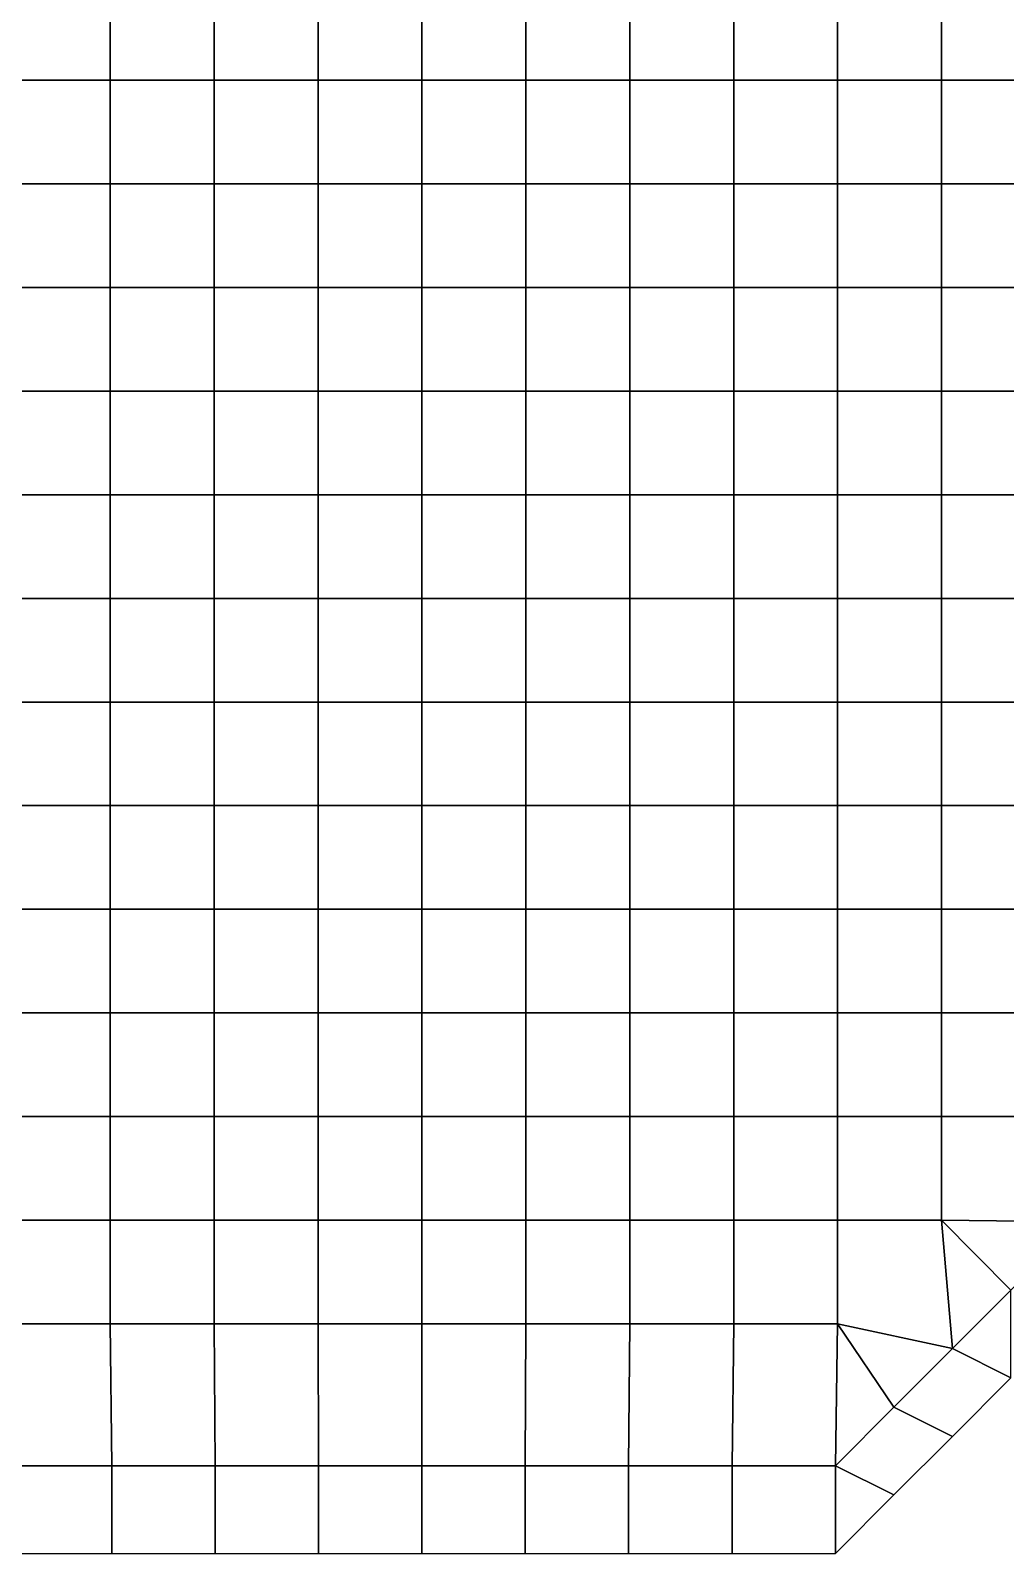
# Model space of a CAD drawing. Extents: x -13 to 39.3, y -26.5 to 20.6.
# Drawn here: x 11.26 to 15.97, y -17.11 to -9.75 of the extents above; entities that cross this region are included whole.
import ezdxf

# ---------------------------------------------------------------- set-up
doc = ezdxf.new("R2010")
doc.units = 0
doc.layers.add('BARS', color=1, linetype='CONTINUOUS')
doc.layers.add('FACES', color=5, linetype='CONTINUOUS')

msp = doc.modelspace()

# ---------------------------------------------------------------- linework, layer by layer
at = {"layer": 'BARS'}
for p, q in [((15.7132, -16.122), (15.9961, -15.8392)), ((15.7132, -16.122, 3.3), (15.9961, -15.8392, 3.3)), ((15.4304, -16.4049), (15.7132, -16.122)), ((15.4304, -16.4049, 3.3), (15.7132, -16.122, 3.3)), ((15.7132, -16.5463), (15.9961, -16.2635)), ((15.7132, -16.5463, 3.3), (15.9961, -16.2635, 3.3)), ((15.1476, -16.6877), (15.4304, -16.4049)), ((15.1476, -16.6877, 3.3), (15.4304, -16.4049, 3.3)), ((15.4304, -16.8291), (15.7132, -16.5463)), ((15.4304, -16.8291, 3.3), (15.7132, -16.5463, 3.3)), ((11.1524, -16.6877), (11.6518, -16.6877)), ((11.1524, -16.6877, 3.3), (11.6518, -16.6877, 3.3)), ((11.6518, -16.6877), (12.1512, -16.6877)), ((11.6518, -16.6877, 3.3), (12.1512, -16.6877, 3.3)), ((12.1512, -16.6877), (12.6506, -16.6877)), ((12.1512, -16.6877, 3.3), (12.6506, -16.6877, 3.3)), ((12.6506, -16.6877), (13.15, -16.6877)), ((12.6506, -16.6877, 3.3), (13.15, -16.6877, 3.3)), ((13.15, -16.6877), (13.6494, -16.6877)), ((13.15, -16.6877, 3.3), (13.6494, -16.6877, 3.3)), ((13.6494, -16.6877), (14.1488, -16.6877)), ((13.6494, -16.6877, 3.3), (14.1488, -16.6877, 3.3)), ((14.1488, -16.6877), (14.6482, -16.6877)), ((14.1488, -16.6877, 3.3), (14.6482, -16.6877, 3.3)), ((14.6482, -16.6877), (15.1476, -16.6877)), ((14.6482, -16.6877, 3.3), (15.1476, -16.6877, 3.3)), ((15.1476, -17.112), (15.4304, -16.8291)), ((15.1476, -17.112, 3.3), (15.4304, -16.8291, 3.3)), ((11.1524, -17.112), (11.6518, -17.112)), ((11.1524, -17.112, 3.3), (11.6518, -17.112, 3.3)), ((11.6518, -17.112), (12.1512, -17.112)), ((11.6518, -17.112, 3.3), (12.1512, -17.112, 3.3)), ((12.1512, -17.112), (12.6506, -17.112)), ((12.1512, -17.112, 3.3), (12.6506, -17.112, 3.3)), ((12.6506, -17.112), (13.15, -17.112)), ((12.6506, -17.112, 3.3), (13.15, -17.112, 3.3)), ((13.15, -17.112), (13.6494, -17.112)), ((13.15, -17.112, 3.3), (13.6494, -17.112, 3.3)), ((13.6494, -17.112), (14.1488, -17.112)), ((13.6494, -17.112, 3.3), (14.1488, -17.112, 3.3)), ((14.1488, -17.112), (14.6482, -17.112)), ((14.1488, -17.112, 3.3), (14.6482, -17.112, 3.3)), ((14.6482, -17.112), (15.1476, -17.112)), ((14.6482, -17.112, 3.3), (15.1476, -17.112, 3.3))]:
    msp.add_line(p, q, dxfattribs=at)
at = {"layer": 'FACES'}
for points in [[(11.6437, -9.49245), (11.1415, -9.49245), (11.1415, -9.99316), (11.6437, -9.99316)], [(11.6437, -9.49245, 3.3), (11.1415, -9.49245, 3.3), (11.1415, -9.99316, 3.3), (11.6437, -9.99316, 3.3)], [(12.1458, -9.49245), (11.6437, -9.49245), (11.6437, -9.99316), (12.1458, -9.99316)], [(12.1458, -9.49245, 3.3), (11.6437, -9.49245, 3.3), (11.6437, -9.99316, 3.3), (12.1458, -9.99316, 3.3)], [(12.6479, -9.49245), (12.1458, -9.49245), (12.1458, -9.99316), (12.6479, -9.99316)], [(12.6479, -9.49245, 3.3), (12.1458, -9.49245, 3.3), (12.1458, -9.99316, 3.3), (12.6479, -9.99316, 3.3)], [(13.15, -9.49245), (12.6479, -9.49245), (12.6479, -9.99316), (13.15, -9.99316)], [(13.15, -9.49245, 3.3), (12.6479, -9.49245, 3.3), (12.6479, -9.99316, 3.3), (13.15, -9.99316, 3.3)], [(13.6521, -9.49245), (13.15, -9.49245), (13.15, -9.99316), (13.6521, -9.99316)], [(13.6521, -9.49245, 3.3), (13.15, -9.49245, 3.3), (13.15, -9.99316, 3.3), (13.6521, -9.99316, 3.3)], [(14.1542, -9.49245), (13.6521, -9.49245), (13.6521, -9.99316), (14.1542, -9.99316)], [(14.1542, -9.49245, 3.3), (13.6521, -9.49245, 3.3), (13.6521, -9.99316, 3.3), (14.1542, -9.99316, 3.3)], [(14.6563, -9.49245), (14.1542, -9.49245), (14.1542, -9.99316), (14.6563, -9.99316)], [(14.6563, -9.49245, 3.3), (14.1542, -9.49245, 3.3), (14.1542, -9.99316, 3.3), (14.6563, -9.99316, 3.3)], [(15.1585, -9.49245), (14.6563, -9.49245), (14.6563, -9.99316), (15.1585, -9.99316)], [(15.1585, -9.49245, 3.3), (14.6563, -9.49245, 3.3), (14.6563, -9.99316, 3.3), (15.1585, -9.99316, 3.3)], [(15.6606, -9.49245), (15.1585, -9.49245), (15.1585, -9.99316), (15.6606, -9.99316)], [(15.6606, -9.49245, 3.3), (15.1585, -9.49245, 3.3), (15.1585, -9.99316, 3.3), (15.6606, -9.99316, 3.3)], [(16.1627, -9.49245), (15.6606, -9.49245), (15.6606, -9.99316), (16.1627, -9.99316)], [(16.1627, -9.49245, 3.3), (15.6606, -9.49245, 3.3), (15.6606, -9.99316, 3.3), (16.1627, -9.99316, 3.3)], [(11.6437, -9.99316), (11.1415, -9.99316), (11.1415, -10.4939), (11.6437, -10.4939)], [(11.6437, -9.99316, 3.3), (11.1415, -9.99316, 3.3), (11.1415, -10.4939, 3.3), (11.6437, -10.4939, 3.3)], [(12.1458, -9.99316), (11.6437, -9.99316), (11.6437, -10.4939), (12.1458, -10.4939)], [(12.1458, -9.99316, 3.3), (11.6437, -9.99316, 3.3), (11.6437, -10.4939, 3.3), (12.1458, -10.4939, 3.3)], [(12.6479, -9.99316), (12.1458, -9.99316), (12.1458, -10.4939), (12.6479, -10.4939)], [(12.6479, -9.99316, 3.3), (12.1458, -9.99316, 3.3), (12.1458, -10.4939, 3.3), (12.6479, -10.4939, 3.3)], [(13.15, -9.99316), (12.6479, -9.99316), (12.6479, -10.4939), (13.15, -10.4939)], [(13.15, -9.99316, 3.3), (12.6479, -9.99316, 3.3), (12.6479, -10.4939, 3.3), (13.15, -10.4939, 3.3)], [(13.6521, -9.99316), (13.15, -9.99316), (13.15, -10.4939), (13.6521, -10.4939)], [(13.6521, -9.99316, 3.3), (13.15, -9.99316, 3.3), (13.15, -10.4939, 3.3), (13.6521, -10.4939, 3.3)], [(14.1542, -9.99316), (13.6521, -9.99316), (13.6521, -10.4939), (14.1542, -10.4939)], [(14.1542, -9.99316, 3.3), (13.6521, -9.99316, 3.3), (13.6521, -10.4939, 3.3), (14.1542, -10.4939, 3.3)], [(14.6563, -9.99316), (14.1542, -9.99316), (14.1542, -10.4939), (14.6563, -10.4939)], [(14.6563, -9.99316, 3.3), (14.1542, -9.99316, 3.3), (14.1542, -10.4939, 3.3), (14.6563, -10.4939, 3.3)], [(15.1585, -9.99316), (14.6563, -9.99316), (14.6563, -10.4939), (15.1585, -10.4939)], [(15.1585, -9.99316, 3.3), (14.6563, -9.99316, 3.3), (14.6563, -10.4939, 3.3), (15.1585, -10.4939, 3.3)], [(15.6606, -9.99316), (15.1585, -9.99316), (15.1585, -10.4939), (15.6606, -10.4939)], [(15.6606, -9.99316, 3.3), (15.1585, -9.99316, 3.3), (15.1585, -10.4939, 3.3), (15.6606, -10.4939, 3.3)], [(16.1627, -9.99316), (15.6606, -9.99316), (15.6606, -10.4939), (16.1627, -10.4939)], [(16.1627, -9.99316, 3.3), (15.6606, -9.99316, 3.3), (15.6606, -10.4939, 3.3), (16.1627, -10.4939, 3.3)], [(11.6437, -10.4939), (11.1415, -10.4939), (11.1415, -10.9946), (11.6437, -10.9946)], [(11.6437, -10.4939, 3.3), (11.1415, -10.4939, 3.3), (11.1415, -10.9946, 3.3), (11.6437, -10.9946, 3.3)], [(12.1458, -10.4939), (11.6437, -10.4939), (11.6437, -10.9946), (12.1458, -10.9946)], [(12.1458, -10.4939, 3.3), (11.6437, -10.4939, 3.3), (11.6437, -10.9946, 3.3), (12.1458, -10.9946, 3.3)], [(12.6479, -10.4939), (12.1458, -10.4939), (12.1458, -10.9946), (12.6479, -10.9946)], [(12.6479, -10.4939, 3.3), (12.1458, -10.4939, 3.3), (12.1458, -10.9946, 3.3), (12.6479, -10.9946, 3.3)], [(13.15, -10.4939), (12.6479, -10.4939), (12.6479, -10.9946), (13.15, -10.9946)], [(13.15, -10.4939, 3.3), (12.6479, -10.4939, 3.3), (12.6479, -10.9946, 3.3), (13.15, -10.9946, 3.3)], [(13.6521, -10.4939), (13.15, -10.4939), (13.15, -10.9946), (13.6521, -10.9946)], [(13.6521, -10.4939, 3.3), (13.15, -10.4939, 3.3), (13.15, -10.9946, 3.3), (13.6521, -10.9946, 3.3)], [(14.1542, -10.4939), (13.6521, -10.4939), (13.6521, -10.9946), (14.1542, -10.9946)], [(14.1542, -10.4939, 3.3), (13.6521, -10.4939, 3.3), (13.6521, -10.9946, 3.3), (14.1542, -10.9946, 3.3)], [(14.6563, -10.4939), (14.1542, -10.4939), (14.1542, -10.9946), (14.6563, -10.9946)], [(14.6563, -10.4939, 3.3), (14.1542, -10.4939, 3.3), (14.1542, -10.9946, 3.3), (14.6563, -10.9946, 3.3)], [(15.1585, -10.4939), (14.6563, -10.4939), (14.6563, -10.9946), (15.1585, -10.9946)], [(15.1585, -10.4939, 3.3), (14.6563, -10.4939, 3.3), (14.6563, -10.9946, 3.3), (15.1585, -10.9946, 3.3)], [(15.6606, -10.4939), (15.1585, -10.4939), (15.1585, -10.9946), (15.6606, -10.9946)], [(15.6606, -10.4939, 3.3), (15.1585, -10.4939, 3.3), (15.1585, -10.9946, 3.3), (15.6606, -10.9946, 3.3)], [(16.1627, -10.4939), (15.6606, -10.4939), (15.6606, -10.9946), (16.1627, -10.9946)], [(16.1627, -10.4939, 3.3), (15.6606, -10.4939, 3.3), (15.6606, -10.9946, 3.3), (16.1627, -10.9946, 3.3)], [(11.6437, -10.9946), (11.1415, -10.9946), (11.1415, -11.4953), (11.6437, -11.4953)], [(11.6437, -10.9946, 3.3), (11.1415, -10.9946, 3.3), (11.1415, -11.4953, 3.3), (11.6437, -11.4953, 3.3)], [(12.1458, -10.9946), (11.6437, -10.9946), (11.6437, -11.4953), (12.1458, -11.4953)], [(12.1458, -10.9946, 3.3), (11.6437, -10.9946, 3.3), (11.6437, -11.4953, 3.3), (12.1458, -11.4953, 3.3)], [(12.6479, -10.9946), (12.1458, -10.9946), (12.1458, -11.4953), (12.6479, -11.4953)], [(12.6479, -10.9946, 3.3), (12.1458, -10.9946, 3.3), (12.1458, -11.4953, 3.3), (12.6479, -11.4953, 3.3)], [(13.15, -10.9946), (12.6479, -10.9946), (12.6479, -11.4953), (13.15, -11.4953)], [(13.15, -10.9946, 3.3), (12.6479, -10.9946, 3.3), (12.6479, -11.4953, 3.3), (13.15, -11.4953, 3.3)], [(13.6521, -10.9946), (13.15, -10.9946), (13.15, -11.4953), (13.6521, -11.4953)], [(13.6521, -10.9946, 3.3), (13.15, -10.9946, 3.3), (13.15, -11.4953, 3.3), (13.6521, -11.4953, 3.3)], [(14.1542, -10.9946), (13.6521, -10.9946), (13.6521, -11.4953), (14.1542, -11.4953)], [(14.1542, -10.9946, 3.3), (13.6521, -10.9946, 3.3), (13.6521, -11.4953, 3.3), (14.1542, -11.4953, 3.3)], [(14.6563, -10.9946), (14.1542, -10.9946), (14.1542, -11.4953), (14.6563, -11.4953)], [(14.6563, -10.9946, 3.3), (14.1542, -10.9946, 3.3), (14.1542, -11.4953, 3.3), (14.6563, -11.4953, 3.3)], [(15.1585, -10.9946), (14.6563, -10.9946), (14.6563, -11.4953), (15.1585, -11.4953)], [(15.1585, -10.9946, 3.3), (14.6563, -10.9946, 3.3), (14.6563, -11.4953, 3.3), (15.1585, -11.4953, 3.3)], [(15.6606, -10.9946), (15.1585, -10.9946), (15.1585, -11.4953), (15.6606, -11.4953)], [(15.6606, -10.9946, 3.3), (15.1585, -10.9946, 3.3), (15.1585, -11.4953, 3.3), (15.6606, -11.4953, 3.3)], [(16.1627, -10.9946), (15.6606, -10.9946), (15.6606, -11.4953), (16.1627, -11.4953)], [(16.1627, -10.9946, 3.3), (15.6606, -10.9946, 3.3), (15.6606, -11.4953, 3.3), (16.1627, -11.4953, 3.3)], [(11.6437, -11.4953), (11.1415, -11.4953), (11.1415, -11.996), (11.6437, -11.996)], [(11.6437, -11.4953, 3.3), (11.1415, -11.4953, 3.3), (11.1415, -11.996, 3.3), (11.6437, -11.996, 3.3)], [(12.1458, -11.4953), (11.6437, -11.4953), (11.6437, -11.996), (12.1458, -11.996)], [(12.1458, -11.4953, 3.3), (11.6437, -11.4953, 3.3), (11.6437, -11.996, 3.3), (12.1458, -11.996, 3.3)], [(12.6479, -11.4953), (12.1458, -11.4953), (12.1458, -11.996), (12.6479, -11.996)], [(12.6479, -11.4953, 3.3), (12.1458, -11.4953, 3.3), (12.1458, -11.996, 3.3), (12.6479, -11.996, 3.3)], [(13.15, -11.4953), (12.6479, -11.4953), (12.6479, -11.996), (13.15, -11.996)], [(13.15, -11.4953, 3.3), (12.6479, -11.4953, 3.3), (12.6479, -11.996, 3.3), (13.15, -11.996, 3.3)], [(13.6521, -11.4953), (13.15, -11.4953), (13.15, -11.996), (13.6521, -11.996)], [(13.6521, -11.4953, 3.3), (13.15, -11.4953, 3.3), (13.15, -11.996, 3.3), (13.6521, -11.996, 3.3)], [(14.1542, -11.4953), (13.6521, -11.4953), (13.6521, -11.996), (14.1542, -11.996)], [(14.1542, -11.4953, 3.3), (13.6521, -11.4953, 3.3), (13.6521, -11.996, 3.3), (14.1542, -11.996, 3.3)], [(14.6563, -11.4953), (14.1542, -11.4953), (14.1542, -11.996), (14.6563, -11.996)], [(14.6563, -11.4953, 3.3), (14.1542, -11.4953, 3.3), (14.1542, -11.996, 3.3), (14.6563, -11.996, 3.3)], [(15.1585, -11.4953), (14.6563, -11.4953), (14.6563, -11.996), (15.1585, -11.996)], [(15.1585, -11.4953, 3.3), (14.6563, -11.4953, 3.3), (14.6563, -11.996, 3.3), (15.1585, -11.996, 3.3)], [(15.6606, -11.4953), (15.1585, -11.4953), (15.1585, -11.996), (15.6606, -11.996)], [(15.6606, -11.4953, 3.3), (15.1585, -11.4953, 3.3), (15.1585, -11.996, 3.3), (15.6606, -11.996, 3.3)], [(16.1627, -11.4953), (15.6606, -11.4953), (15.6606, -11.996), (16.1627, -11.996)], [(16.1627, -11.4953, 3.3), (15.6606, -11.4953, 3.3), (15.6606, -11.996, 3.3), (16.1627, -11.996, 3.3)], [(11.6437, -11.996), (11.1415, -11.996), (11.1415, -12.4967), (11.6437, -12.4967)], [(11.6437, -11.996, 3.3), (11.1415, -11.996, 3.3), (11.1415, -12.4967, 3.3), (11.6437, -12.4967, 3.3)], [(12.1458, -11.996), (11.6437, -11.996), (11.6437, -12.4967), (12.1458, -12.4967)], [(12.1458, -11.996, 3.3), (11.6437, -11.996, 3.3), (11.6437, -12.4967, 3.3), (12.1458, -12.4967, 3.3)], [(12.6479, -11.996), (12.1458, -11.996), (12.1458, -12.4967), (12.6479, -12.4967)], [(12.6479, -11.996, 3.3), (12.1458, -11.996, 3.3), (12.1458, -12.4967, 3.3), (12.6479, -12.4967, 3.3)], [(13.15, -11.996), (12.6479, -11.996), (12.6479, -12.4967), (13.15, -12.4967)], [(13.15, -11.996, 3.3), (12.6479, -11.996, 3.3), (12.6479, -12.4967, 3.3), (13.15, -12.4967, 3.3)], [(13.6521, -11.996), (13.15, -11.996), (13.15, -12.4967), (13.6521, -12.4967)], [(13.6521, -11.996, 3.3), (13.15, -11.996, 3.3), (13.15, -12.4967, 3.3), (13.6521, -12.4967, 3.3)], [(14.1542, -11.996), (13.6521, -11.996), (13.6521, -12.4967), (14.1542, -12.4967)], [(14.1542, -11.996, 3.3), (13.6521, -11.996, 3.3), (13.6521, -12.4967, 3.3), (14.1542, -12.4967, 3.3)], [(14.6563, -11.996), (14.1542, -11.996), (14.1542, -12.4967), (14.6563, -12.4967)], [(14.6563, -11.996, 3.3), (14.1542, -11.996, 3.3), (14.1542, -12.4967, 3.3), (14.6563, -12.4967, 3.3)], [(15.1585, -11.996), (14.6563, -11.996), (14.6563, -12.4967), (15.1585, -12.4967)], [(15.1585, -11.996, 3.3), (14.6563, -11.996, 3.3), (14.6563, -12.4967, 3.3), (15.1585, -12.4967, 3.3)], [(15.6606, -11.996), (15.1585, -11.996), (15.1585, -12.4967), (15.6606, -12.4967)], [(15.6606, -11.996, 3.3), (15.1585, -11.996, 3.3), (15.1585, -12.4967, 3.3), (15.6606, -12.4967, 3.3)], [(16.1627, -11.996), (15.6606, -11.996), (15.6606, -12.4967), (16.1627, -12.4967)], [(16.1627, -11.996, 3.3), (15.6606, -11.996, 3.3), (15.6606, -12.4967, 3.3), (16.1627, -12.4967, 3.3)], [(11.6437, -12.4967), (11.1415, -12.4967), (11.1415, -12.9974), (11.6437, -12.9974)], [(11.6437, -12.4967, 3.3), (11.1415, -12.4967, 3.3), (11.1415, -12.9974, 3.3), (11.6437, -12.9974, 3.3)], [(12.1458, -12.4967), (11.6437, -12.4967), (11.6437, -12.9974), (12.1458, -12.9974)], [(12.1458, -12.4967, 3.3), (11.6437, -12.4967, 3.3), (11.6437, -12.9974, 3.3), (12.1458, -12.9974, 3.3)], [(12.6479, -12.4967), (12.1458, -12.4967), (12.1458, -12.9974), (12.6479, -12.9974)], [(12.6479, -12.4967, 3.3), (12.1458, -12.4967, 3.3), (12.1458, -12.9974, 3.3), (12.6479, -12.9974, 3.3)], [(13.15, -12.4967), (12.6479, -12.4967), (12.6479, -12.9974), (13.15, -12.9974)], [(13.15, -12.4967, 3.3), (12.6479, -12.4967, 3.3), (12.6479, -12.9974, 3.3), (13.15, -12.9974, 3.3)], [(13.6521, -12.4967), (13.15, -12.4967), (13.15, -12.9974), (13.6521, -12.9974)], [(13.6521, -12.4967, 3.3), (13.15, -12.4967, 3.3), (13.15, -12.9974, 3.3), (13.6521, -12.9974, 3.3)], [(14.1542, -12.4967), (13.6521, -12.4967), (13.6521, -12.9974), (14.1542, -12.9974)], [(14.1542, -12.4967, 3.3), (13.6521, -12.4967, 3.3), (13.6521, -12.9974, 3.3), (14.1542, -12.9974, 3.3)], [(14.6563, -12.4967), (14.1542, -12.4967), (14.1542, -12.9974), (14.6563, -12.9974)], [(14.6563, -12.4967, 3.3), (14.1542, -12.4967, 3.3), (14.1542, -12.9974, 3.3), (14.6563, -12.9974, 3.3)], [(15.1585, -12.4967), (14.6563, -12.4967), (14.6563, -12.9974), (15.1585, -12.9974)], [(15.1585, -12.4967, 3.3), (14.6563, -12.4967, 3.3), (14.6563, -12.9974, 3.3), (15.1585, -12.9974, 3.3)], [(15.6606, -12.4967), (15.1585, -12.4967), (15.1585, -12.9974), (15.6606, -12.9974)], [(15.6606, -12.4967, 3.3), (15.1585, -12.4967, 3.3), (15.1585, -12.9974, 3.3), (15.6606, -12.9974, 3.3)], [(16.1627, -12.4967), (15.6606, -12.4967), (15.6606, -12.9974), (16.1627, -12.9974)], [(16.1627, -12.4967, 3.3), (15.6606, -12.4967, 3.3), (15.6606, -12.9974, 3.3), (16.1627, -12.9974, 3.3)], [(11.6437, -12.9974), (11.1415, -12.9974), (11.1415, -13.4981), (11.6437, -13.4981)], [(11.6437, -12.9974, 3.3), (11.1415, -12.9974, 3.3), (11.1415, -13.4981, 3.3), (11.6437, -13.4981, 3.3)], [(12.1458, -12.9974), (11.6437, -12.9974), (11.6437, -13.4981), (12.1458, -13.4981)], [(12.1458, -12.9974, 3.3), (11.6437, -12.9974, 3.3), (11.6437, -13.4981, 3.3), (12.1458, -13.4981, 3.3)], [(12.6479, -12.9974), (12.1458, -12.9974), (12.1458, -13.4981), (12.6479, -13.4981)], [(12.6479, -12.9974, 3.3), (12.1458, -12.9974, 3.3), (12.1458, -13.4981, 3.3), (12.6479, -13.4981, 3.3)], [(13.15, -12.9974), (12.6479, -12.9974), (12.6479, -13.4981), (13.15, -13.4981)], [(13.15, -12.9974, 3.3), (12.6479, -12.9974, 3.3), (12.6479, -13.4981, 3.3), (13.15, -13.4981, 3.3)], [(13.6521, -12.9974), (13.15, -12.9974), (13.15, -13.4981), (13.6521, -13.4981)], [(13.6521, -12.9974, 3.3), (13.15, -12.9974, 3.3), (13.15, -13.4981, 3.3), (13.6521, -13.4981, 3.3)], [(14.1542, -12.9974), (13.6521, -12.9974), (13.6521, -13.4981), (14.1542, -13.4981)], [(14.1542, -12.9974, 3.3), (13.6521, -12.9974, 3.3), (13.6521, -13.4981, 3.3), (14.1542, -13.4981, 3.3)], [(14.6563, -12.9974), (14.1542, -12.9974), (14.1542, -13.4981), (14.6563, -13.4981)], [(14.6563, -12.9974, 3.3), (14.1542, -12.9974, 3.3), (14.1542, -13.4981, 3.3), (14.6563, -13.4981, 3.3)], [(15.1585, -12.9974), (14.6563, -12.9974), (14.6563, -13.4981), (15.1585, -13.4981)], [(15.1585, -12.9974, 3.3), (14.6563, -12.9974, 3.3), (14.6563, -13.4981, 3.3), (15.1585, -13.4981, 3.3)], [(15.6606, -12.9974), (15.1585, -12.9974), (15.1585, -13.4981), (15.6606, -13.4981)], [(15.6606, -12.9974, 3.3), (15.1585, -12.9974, 3.3), (15.1585, -13.4981, 3.3), (15.6606, -13.4981, 3.3)], [(16.1627, -12.9974), (15.6606, -12.9974), (15.6606, -13.4981), (16.1627, -13.4981)], [(16.1627, -12.9974, 3.3), (15.6606, -12.9974, 3.3), (15.6606, -13.4981, 3.3), (16.1627, -13.4981, 3.3)], [(11.6437, -13.4981), (11.1415, -13.4981), (11.1415, -13.9988), (11.6437, -13.9988)], [(11.6437, -13.4981, 3.3), (11.1415, -13.4981, 3.3), (11.1415, -13.9988, 3.3), (11.6437, -13.9988, 3.3)], [(12.1458, -13.4981), (11.6437, -13.4981), (11.6437, -13.9988), (12.1458, -13.9988)], [(12.1458, -13.4981, 3.3), (11.6437, -13.4981, 3.3), (11.6437, -13.9988, 3.3), (12.1458, -13.9988, 3.3)], [(12.6479, -13.4981), (12.1458, -13.4981), (12.1458, -13.9988), (12.6479, -13.9988)], [(12.6479, -13.4981, 3.3), (12.1458, -13.4981, 3.3), (12.1458, -13.9988, 3.3), (12.6479, -13.9988, 3.3)], [(13.15, -13.4981), (12.6479, -13.4981), (12.6479, -13.9988), (13.15, -13.9988)], [(13.15, -13.4981, 3.3), (12.6479, -13.4981, 3.3), (12.6479, -13.9988, 3.3), (13.15, -13.9988, 3.3)], [(13.6521, -13.4981), (13.15, -13.4981), (13.15, -13.9988), (13.6521, -13.9988)], [(13.6521, -13.4981, 3.3), (13.15, -13.4981, 3.3), (13.15, -13.9988, 3.3), (13.6521, -13.9988, 3.3)], [(14.1542, -13.4981), (13.6521, -13.4981), (13.6521, -13.9988), (14.1542, -13.9988)], [(14.1542, -13.4981, 3.3), (13.6521, -13.4981, 3.3), (13.6521, -13.9988, 3.3), (14.1542, -13.9988, 3.3)], [(14.6563, -13.4981), (14.1542, -13.4981), (14.1542, -13.9988), (14.6563, -13.9988)], [(14.6563, -13.4981, 3.3), (14.1542, -13.4981, 3.3), (14.1542, -13.9988, 3.3), (14.6563, -13.9988, 3.3)], [(15.1585, -13.4981), (14.6563, -13.4981), (14.6563, -13.9988), (15.1585, -13.9988)], [(15.1585, -13.4981, 3.3), (14.6563, -13.4981, 3.3), (14.6563, -13.9988, 3.3), (15.1585, -13.9988, 3.3)], [(15.6606, -13.4981), (15.1585, -13.4981), (15.1585, -13.9988), (15.6606, -13.9988)], [(15.6606, -13.4981, 3.3), (15.1585, -13.4981, 3.3), (15.1585, -13.9988, 3.3), (15.6606, -13.9988, 3.3)], [(16.1627, -13.4981), (15.6606, -13.4981), (15.6606, -13.9988), (16.1627, -13.9988)], [(16.1627, -13.4981, 3.3), (15.6606, -13.4981, 3.3), (15.6606, -13.9988, 3.3), (16.1627, -13.9988, 3.3)], [(11.6437, -13.9988), (11.1415, -13.9988), (11.1415, -14.4995), (11.6437, -14.4995)], [(11.6437, -13.9988, 3.3), (11.1415, -13.9988, 3.3), (11.1415, -14.4995, 3.3), (11.6437, -14.4995, 3.3)], [(12.1458, -13.9988), (11.6437, -13.9988), (11.6437, -14.4995), (12.1458, -14.4995)], [(12.1458, -13.9988, 3.3), (11.6437, -13.9988, 3.3), (11.6437, -14.4995, 3.3), (12.1458, -14.4995, 3.3)], [(12.6479, -13.9988), (12.1458, -13.9988), (12.1458, -14.4995), (12.6479, -14.4995)], [(12.6479, -13.9988, 3.3), (12.1458, -13.9988, 3.3), (12.1458, -14.4995, 3.3), (12.6479, -14.4995, 3.3)], [(13.15, -13.9988), (12.6479, -13.9988), (12.6479, -14.4995), (13.15, -14.4995)], [(13.15, -13.9988, 3.3), (12.6479, -13.9988, 3.3), (12.6479, -14.4995, 3.3), (13.15, -14.4995, 3.3)], [(13.6521, -13.9988), (13.15, -13.9988), (13.15, -14.4995), (13.6521, -14.4995)], [(13.6521, -13.9988, 3.3), (13.15, -13.9988, 3.3), (13.15, -14.4995, 3.3), (13.6521, -14.4995, 3.3)], [(14.1542, -13.9988), (13.6521, -13.9988), (13.6521, -14.4995), (14.1542, -14.4995)], [(14.1542, -13.9988, 3.3), (13.6521, -13.9988, 3.3), (13.6521, -14.4995, 3.3), (14.1542, -14.4995, 3.3)], [(14.6563, -13.9988), (14.1542, -13.9988), (14.1542, -14.4995), (14.6563, -14.4995)], [(14.6563, -13.9988, 3.3), (14.1542, -13.9988, 3.3), (14.1542, -14.4995, 3.3), (14.6563, -14.4995, 3.3)], [(15.1585, -13.9988), (14.6563, -13.9988), (14.6563, -14.4995), (15.1585, -14.4995)], [(15.1585, -13.9988, 3.3), (14.6563, -13.9988, 3.3), (14.6563, -14.4995, 3.3), (15.1585, -14.4995, 3.3)], [(15.6606, -13.9988), (15.1585, -13.9988), (15.1585, -14.4995), (15.6606, -14.4995)], [(15.6606, -13.9988, 3.3), (15.1585, -13.9988, 3.3), (15.1585, -14.4995, 3.3), (15.6606, -14.4995, 3.3)], [(16.1627, -13.9988), (15.6606, -13.9988), (15.6606, -14.4995), (16.1627, -14.4995)], [(16.1627, -13.9988, 3.3), (15.6606, -13.9988, 3.3), (15.6606, -14.4995, 3.3), (16.1627, -14.4995, 3.3)], [(11.6437, -14.4995), (11.1415, -14.4995), (11.1415, -15.0002), (11.6437, -15.0002)], [(11.6437, -14.4995, 3.3), (11.1415, -14.4995, 3.3), (11.1415, -15.0002, 3.3), (11.6437, -15.0002, 3.3)], [(12.1458, -14.4995), (11.6437, -14.4995), (11.6437, -15.0002), (12.1458, -15.0002)], [(12.1458, -14.4995, 3.3), (11.6437, -14.4995, 3.3), (11.6437, -15.0002, 3.3), (12.1458, -15.0002, 3.3)], [(12.6479, -14.4995), (12.1458, -14.4995), (12.1458, -15.0002), (12.6479, -15.0002)], [(12.6479, -14.4995, 3.3), (12.1458, -14.4995, 3.3), (12.1458, -15.0002, 3.3), (12.6479, -15.0002, 3.3)], [(13.15, -14.4995), (12.6479, -14.4995), (12.6479, -15.0002), (13.15, -15.0002)], [(13.15, -14.4995, 3.3), (12.6479, -14.4995, 3.3), (12.6479, -15.0002, 3.3), (13.15, -15.0002, 3.3)], [(13.6521, -14.4995), (13.15, -14.4995), (13.15, -15.0002), (13.6521, -15.0002)], [(13.6521, -14.4995, 3.3), (13.15, -14.4995, 3.3), (13.15, -15.0002, 3.3), (13.6521, -15.0002, 3.3)], [(14.1542, -14.4995), (13.6521, -14.4995), (13.6521, -15.0002), (14.1542, -15.0002)], [(14.1542, -14.4995, 3.3), (13.6521, -14.4995, 3.3), (13.6521, -15.0002, 3.3), (14.1542, -15.0002, 3.3)], [(14.6563, -14.4995), (14.1542, -14.4995), (14.1542, -15.0002), (14.6563, -15.0002)], [(14.6563, -14.4995, 3.3), (14.1542, -14.4995, 3.3), (14.1542, -15.0002, 3.3), (14.6563, -15.0002, 3.3)], [(15.1585, -14.4995), (14.6563, -14.4995), (14.6563, -15.0002), (15.1585, -15.0002)], [(15.1585, -14.4995, 3.3), (14.6563, -14.4995, 3.3), (14.6563, -15.0002, 3.3), (15.1585, -15.0002, 3.3)], [(15.6606, -14.4995), (15.1585, -14.4995), (15.1585, -15.0002), (15.6606, -15.0002)], [(15.6606, -14.4995, 3.3), (15.1585, -14.4995, 3.3), (15.1585, -15.0002, 3.3), (15.6606, -15.0002, 3.3)], [(16.1627, -14.4995), (15.6606, -14.4995), (15.6606, -15.0002), (16.1627, -15.0002)], [(16.1627, -14.4995, 3.3), (15.6606, -14.4995, 3.3), (15.6606, -15.0002, 3.3), (16.1627, -15.0002, 3.3)], [(11.6437, -15.0002), (11.1415, -15.0002), (11.1415, -15.5009), (11.6437, -15.5009)], [(11.6437, -15.0002, 3.3), (11.1415, -15.0002, 3.3), (11.1415, -15.5009, 3.3), (11.6437, -15.5009, 3.3)], [(12.1458, -15.0002), (11.6437, -15.0002), (11.6437, -15.5009), (12.1458, -15.5009)], [(12.1458, -15.0002, 3.3), (11.6437, -15.0002, 3.3), (11.6437, -15.5009, 3.3), (12.1458, -15.5009, 3.3)], [(12.6479, -15.0002), (12.1458, -15.0002), (12.1458, -15.5009), (12.6479, -15.5009)], [(12.6479, -15.0002, 3.3), (12.1458, -15.0002, 3.3), (12.1458, -15.5009, 3.3), (12.6479, -15.5009, 3.3)], [(13.15, -15.0002), (12.6479, -15.0002), (12.6479, -15.5009), (13.15, -15.5009)], [(13.15, -15.0002, 3.3), (12.6479, -15.0002, 3.3), (12.6479, -15.5009, 3.3), (13.15, -15.5009, 3.3)], [(13.6521, -15.0002), (13.15, -15.0002), (13.15, -15.5009), (13.6521, -15.5009)], [(13.6521, -15.0002, 3.3), (13.15, -15.0002, 3.3), (13.15, -15.5009, 3.3), (13.6521, -15.5009, 3.3)], [(14.1542, -15.0002), (13.6521, -15.0002), (13.6521, -15.5009), (14.1542, -15.5009)], [(14.1542, -15.0002, 3.3), (13.6521, -15.0002, 3.3), (13.6521, -15.5009, 3.3), (14.1542, -15.5009, 3.3)], [(14.6563, -15.0002), (14.1542, -15.0002), (14.1542, -15.5009), (14.6563, -15.5009)], [(14.6563, -15.0002, 3.3), (14.1542, -15.0002, 3.3), (14.1542, -15.5009, 3.3), (14.6563, -15.5009, 3.3)], [(15.1585, -15.0002), (14.6563, -15.0002), (14.6563, -15.5009), (15.1585, -15.5009)], [(15.1585, -15.0002, 3.3), (14.6563, -15.0002, 3.3), (14.6563, -15.5009, 3.3), (15.1585, -15.5009, 3.3)], [(15.6606, -15.0002), (15.1585, -15.0002), (15.1585, -15.5009), (15.6606, -15.5009)], [(15.6606, -15.0002, 3.3), (15.1585, -15.0002, 3.3), (15.1585, -15.5009, 3.3), (15.6606, -15.5009, 3.3)], [(16.3261, -15.5092), (16.1627, -15.0002), (15.6606, -15.0002), (15.6606, -15.5009)], [(16.3261, -15.5092, 3.3), (16.1627, -15.0002, 3.3), (15.6606, -15.0002, 3.3), (15.6606, -15.5009, 3.3)], [(11.6437, -15.5009), (11.1415, -15.5009), (11.1415, -16.0016), (11.6437, -16.0016)], [(11.6437, -15.5009, 3.3), (11.1415, -15.5009, 3.3), (11.1415, -16.0016, 3.3), (11.6437, -16.0016, 3.3)], [(12.1458, -15.5009), (11.6437, -15.5009), (11.6437, -16.0016), (12.1458, -16.0016)], [(12.1458, -15.5009, 3.3), (11.6437, -15.5009, 3.3), (11.6437, -16.0016, 3.3), (12.1458, -16.0016, 3.3)], [(12.6479, -15.5009), (12.1458, -15.5009), (12.1458, -16.0016), (12.6479, -16.0016)], [(12.6479, -15.5009, 3.3), (12.1458, -15.5009, 3.3), (12.1458, -16.0016, 3.3), (12.6479, -16.0016, 3.3)], [(13.15, -15.5009), (12.6479, -15.5009), (12.6479, -16.0016), (13.15, -16.0016)], [(13.15, -15.5009, 3.3), (12.6479, -15.5009, 3.3), (12.6479, -16.0016, 3.3), (13.15, -16.0016, 3.3)], [(13.6521, -15.5009), (13.15, -15.5009), (13.15, -16.0016), (13.6521, -16.0016)], [(13.6521, -15.5009, 3.3), (13.15, -15.5009, 3.3), (13.15, -16.0016, 3.3), (13.6521, -16.0016, 3.3)], [(14.1542, -15.5009), (13.6521, -15.5009), (13.6521, -16.0016), (14.1542, -16.0016)], [(14.1542, -15.5009, 3.3), (13.6521, -15.5009, 3.3), (13.6521, -16.0016, 3.3), (14.1542, -16.0016, 3.3)], [(14.6563, -15.5009), (14.1542, -15.5009), (14.1542, -16.0016), (14.6563, -16.0016)], [(14.6563, -15.5009, 3.3), (14.1542, -15.5009, 3.3), (14.1542, -16.0016, 3.3), (14.6563, -16.0016, 3.3)], [(15.1585, -15.5009), (14.6563, -15.5009), (14.6563, -16.0016), (15.1585, -16.0016)], [(15.1585, -15.5009, 3.3), (14.6563, -15.5009, 3.3), (14.6563, -16.0016, 3.3), (15.1585, -16.0016, 3.3)], [(15.7132, -16.122), (15.6606, -15.5009), (15.1585, -15.5009), (15.1585, -16.0016)], [(15.7132, -16.122, 3.3), (15.6606, -15.5009, 3.3), (15.1585, -15.5009, 3.3), (15.1585, -16.0016, 3.3)], [(16.3261, -15.5092), (15.6606, -15.5009), (15.9961, -15.8392)], [(15.9961, -15.8392), (15.6606, -15.5009), (15.7132, -16.122)], [(16.3261, -15.5092, 3.3), (15.6606, -15.5009, 3.3), (15.9961, -15.8392, 3.3)], [(15.9961, -15.8392, 3.3), (15.6606, -15.5009, 3.3), (15.7132, -16.122, 3.3)], [(15.9961, -15.8392), (15.7132, -16.122), (15.9961, -16.2635)], [(15.7132, -16.122, 0.66), (15.7132, -16.122), (15.9961, -15.8392), (15.9961, -15.8392, 0.66)], [(15.7132, -16.122, 0.66), (15.9961, -15.8392, 0.66), (15.9961, -15.8392, 1.32), (15.7132, -16.122, 1.32)], [(15.7132, -16.122, 1.32), (15.9961, -15.8392, 1.32), (15.9961, -15.8392, 1.98), (15.7132, -16.122, 1.98)], [(15.7132, -16.122, 1.98), (15.9961, -15.8392, 1.98), (15.9961, -15.8392, 2.64), (15.7132, -16.122, 2.64)], [(15.7132, -16.122, 2.64), (15.9961, -15.8392, 2.64), (15.9961, -15.8392, 3.3), (15.7132, -16.122, 3.3)], [(15.9961, -15.8392, 3.3), (15.7132, -16.122, 3.3), (15.9961, -16.2635, 3.3)], [(11.6518, -16.6877), (11.6437, -16.0016), (11.1415, -16.0016), (11.1524, -16.6877)], [(11.6518, -16.6877, 3.3), (11.6437, -16.0016, 3.3), (11.1415, -16.0016, 3.3), (11.1524, -16.6877, 3.3)], [(12.1512, -16.6877), (12.1458, -16.0016), (11.6437, -16.0016), (11.6518, -16.6877)], [(12.1512, -16.6877, 3.3), (12.1458, -16.0016, 3.3), (11.6437, -16.0016, 3.3), (11.6518, -16.6877, 3.3)], [(12.6506, -16.6877), (12.6479, -16.0016), (12.1458, -16.0016), (12.1512, -16.6877)], [(12.6506, -16.6877, 3.3), (12.6479, -16.0016, 3.3), (12.1458, -16.0016, 3.3), (12.1512, -16.6877, 3.3)], [(13.15, -16.6877), (13.15, -16.0016), (12.6479, -16.0016), (12.6506, -16.6877)], [(13.15, -16.6877, 3.3), (13.15, -16.0016, 3.3), (12.6479, -16.0016, 3.3), (12.6506, -16.6877, 3.3)], [(13.6494, -16.6877), (13.6521, -16.0016), (13.15, -16.0016), (13.15, -16.6877)], [(13.6494, -16.6877, 3.3), (13.6521, -16.0016, 3.3), (13.15, -16.0016, 3.3), (13.15, -16.6877, 3.3)], [(14.1488, -16.6877), (14.1542, -16.0016), (13.6521, -16.0016), (13.6494, -16.6877)], [(14.1488, -16.6877, 3.3), (14.1542, -16.0016, 3.3), (13.6521, -16.0016, 3.3), (13.6494, -16.6877, 3.3)], [(14.6482, -16.6877), (14.6563, -16.0016), (14.1542, -16.0016), (14.1488, -16.6877)], [(14.6482, -16.6877, 3.3), (14.6563, -16.0016, 3.3), (14.1542, -16.0016, 3.3), (14.1488, -16.6877, 3.3)], [(15.1476, -16.6877), (15.1585, -16.0016), (14.6563, -16.0016), (14.6482, -16.6877)], [(15.1476, -16.6877, 3.3), (15.1585, -16.0016, 3.3), (14.6563, -16.0016, 3.3), (14.6482, -16.6877, 3.3)], [(15.4304, -16.4049), (15.1585, -16.0016), (15.1476, -16.6877)], [(15.4304, -16.4049, 3.3), (15.1585, -16.0016, 3.3), (15.1476, -16.6877, 3.3)], [(15.7132, -16.122), (15.1585, -16.0016), (15.4304, -16.4049)], [(15.7132, -16.122, 3.3), (15.1585, -16.0016, 3.3), (15.4304, -16.4049, 3.3)], [(15.9961, -16.2635), (15.7132, -16.122), (15.4304, -16.4049), (15.7132, -16.5463)], [(15.4304, -16.4049, 0.66), (15.4304, -16.4049), (15.7132, -16.122), (15.7132, -16.122, 0.66)], [(15.4304, -16.4049, 0.66), (15.7132, -16.122, 0.66), (15.7132, -16.122, 1.32), (15.4304, -16.4049, 1.32)], [(15.4304, -16.4049, 1.32), (15.7132, -16.122, 1.32), (15.7132, -16.122, 1.98), (15.4304, -16.4049, 1.98)], [(15.4304, -16.4049, 1.98), (15.7132, -16.122, 1.98), (15.7132, -16.122, 2.64), (15.4304, -16.4049, 2.64)], [(15.4304, -16.4049, 2.64), (15.7132, -16.122, 2.64), (15.7132, -16.122, 3.3), (15.4304, -16.4049, 3.3)], [(15.9961, -16.2635, 3.3), (15.7132, -16.122, 3.3), (15.4304, -16.4049, 3.3), (15.7132, -16.5463, 3.3)], [(15.7132, -16.5463), (15.4304, -16.4049), (15.1476, -16.6877), (15.4304, -16.8291)], [(15.1476, -16.6877, 0.66), (15.1476, -16.6877), (15.4304, -16.4049), (15.4304, -16.4049, 0.66)], [(15.1476, -16.6877, 0.66), (15.4304, -16.4049, 0.66), (15.4304, -16.4049, 1.32), (15.1476, -16.6877, 1.32)], [(15.1476, -16.6877, 1.32), (15.4304, -16.4049, 1.32), (15.4304, -16.4049, 1.98), (15.1476, -16.6877, 1.98)], [(15.1476, -16.6877, 1.98), (15.4304, -16.4049, 1.98), (15.4304, -16.4049, 2.64), (15.1476, -16.6877, 2.64)], [(15.1476, -16.6877, 2.64), (15.4304, -16.4049, 2.64), (15.4304, -16.4049, 3.3), (15.1476, -16.6877, 3.3)], [(15.7132, -16.5463, 3.3), (15.4304, -16.4049, 3.3), (15.1476, -16.6877, 3.3), (15.4304, -16.8291, 3.3)], [(11.6518, -17.112), (11.6518, -16.6877), (11.1524, -16.6877), (11.1524, -17.112)], [(11.1524, -16.6877), (11.1524, -16.6877, 0.66), (11.6518, -16.6877, 0.66), (11.6518, -16.6877)], [(11.6518, -16.6877, 0.66), (11.1524, -16.6877, 0.66), (11.1524, -16.6877, 1.32), (11.6518, -16.6877, 1.32)], [(11.6518, -16.6877, 1.32), (11.1524, -16.6877, 1.32), (11.1524, -16.6877, 1.98), (11.6518, -16.6877, 1.98)], [(11.6518, -16.6877, 1.98), (11.1524, -16.6877, 1.98), (11.1524, -16.6877, 2.64), (11.6518, -16.6877, 2.64)], [(11.6518, -16.6877, 2.64), (11.1524, -16.6877, 2.64), (11.1524, -16.6877, 3.3), (11.6518, -16.6877, 3.3)], [(11.6518, -17.112, 3.3), (11.6518, -16.6877, 3.3), (11.1524, -16.6877, 3.3), (11.1524, -17.112, 3.3)], [(12.1512, -17.112), (12.1512, -16.6877), (11.6518, -16.6877), (11.6518, -17.112)], [(11.6518, -16.6877), (11.6518, -16.6877, 0.66), (12.1512, -16.6877, 0.66), (12.1512, -16.6877)], [(12.1512, -16.6877, 0.66), (11.6518, -16.6877, 0.66), (11.6518, -16.6877, 1.32), (12.1512, -16.6877, 1.32)], [(12.1512, -16.6877, 1.32), (11.6518, -16.6877, 1.32), (11.6518, -16.6877, 1.98), (12.1512, -16.6877, 1.98)], [(12.1512, -16.6877, 1.98), (11.6518, -16.6877, 1.98), (11.6518, -16.6877, 2.64), (12.1512, -16.6877, 2.64)], [(12.1512, -16.6877, 2.64), (11.6518, -16.6877, 2.64), (11.6518, -16.6877, 3.3), (12.1512, -16.6877, 3.3)], [(12.1512, -17.112, 3.3), (12.1512, -16.6877, 3.3), (11.6518, -16.6877, 3.3), (11.6518, -17.112, 3.3)], [(12.6506, -16.6877), (12.1512, -16.6877), (12.1512, -17.112), (12.6506, -17.112)], [(12.1512, -16.6877), (12.1512, -16.6877, 0.66), (12.6506, -16.6877, 0.66), (12.6506, -16.6877)], [(12.6506, -16.6877, 0.66), (12.1512, -16.6877, 0.66), (12.1512, -16.6877, 1.32), (12.6506, -16.6877, 1.32)], [(12.6506, -16.6877, 1.32), (12.1512, -16.6877, 1.32), (12.1512, -16.6877, 1.98), (12.6506, -16.6877, 1.98)], [(12.6506, -16.6877, 1.98), (12.1512, -16.6877, 1.98), (12.1512, -16.6877, 2.64), (12.6506, -16.6877, 2.64)], [(12.6506, -16.6877, 2.64), (12.1512, -16.6877, 2.64), (12.1512, -16.6877, 3.3), (12.6506, -16.6877, 3.3)], [(12.6506, -16.6877, 3.3), (12.1512, -16.6877, 3.3), (12.1512, -17.112, 3.3), (12.6506, -17.112, 3.3)], [(13.15, -16.6877), (12.6506, -16.6877), (12.6506, -17.112), (13.15, -17.112)], [(12.6506, -16.6877), (12.6506, -16.6877, 0.66), (13.15, -16.6877, 0.66), (13.15, -16.6877)], [(13.15, -16.6877, 0.66), (12.6506, -16.6877, 0.66), (12.6506, -16.6877, 1.32), (13.15, -16.6877, 1.32)], [(13.15, -16.6877, 1.32), (12.6506, -16.6877, 1.32), (12.6506, -16.6877, 1.98), (13.15, -16.6877, 1.98)], [(13.15, -16.6877, 1.98), (12.6506, -16.6877, 1.98), (12.6506, -16.6877, 2.64), (13.15, -16.6877, 2.64)], [(13.15, -16.6877, 2.64), (12.6506, -16.6877, 2.64), (12.6506, -16.6877, 3.3), (13.15, -16.6877, 3.3)], [(13.15, -16.6877, 3.3), (12.6506, -16.6877, 3.3), (12.6506, -17.112, 3.3), (13.15, -17.112, 3.3)], [(13.6494, -17.112), (13.6494, -16.6877), (13.15, -16.6877), (13.15, -17.112)], [(13.15, -16.6877), (13.15, -16.6877, 0.66), (13.6494, -16.6877, 0.66), (13.6494, -16.6877)], [(13.6494, -16.6877, 0.66), (13.15, -16.6877, 0.66), (13.15, -16.6877, 1.32), (13.6494, -16.6877, 1.32)], [(13.6494, -16.6877, 1.32), (13.15, -16.6877, 1.32), (13.15, -16.6877, 1.98), (13.6494, -16.6877, 1.98)], [(13.6494, -16.6877, 1.98), (13.15, -16.6877, 1.98), (13.15, -16.6877, 2.64), (13.6494, -16.6877, 2.64)], [(13.6494, -16.6877, 2.64), (13.15, -16.6877, 2.64), (13.15, -16.6877, 3.3), (13.6494, -16.6877, 3.3)], [(13.6494, -17.112, 3.3), (13.6494, -16.6877, 3.3), (13.15, -16.6877, 3.3), (13.15, -17.112, 3.3)], [(14.1488, -17.112), (14.1488, -16.6877), (13.6494, -16.6877), (13.6494, -17.112)], [(13.6494, -16.6877), (13.6494, -16.6877, 0.66), (14.1488, -16.6877, 0.66), (14.1488, -16.6877)], [(14.1488, -16.6877, 0.66), (13.6494, -16.6877, 0.66), (13.6494, -16.6877, 1.32), (14.1488, -16.6877, 1.32)], [(14.1488, -16.6877, 1.32), (13.6494, -16.6877, 1.32), (13.6494, -16.6877, 1.98), (14.1488, -16.6877, 1.98)], [(14.1488, -16.6877, 1.98), (13.6494, -16.6877, 1.98), (13.6494, -16.6877, 2.64), (14.1488, -16.6877, 2.64)], [(14.1488, -16.6877, 2.64), (13.6494, -16.6877, 2.64), (13.6494, -16.6877, 3.3), (14.1488, -16.6877, 3.3)], [(14.1488, -17.112, 3.3), (14.1488, -16.6877, 3.3), (13.6494, -16.6877, 3.3), (13.6494, -17.112, 3.3)], [(14.6482, -17.112), (14.6482, -16.6877), (14.1488, -16.6877), (14.1488, -17.112)], [(14.1488, -16.6877), (14.1488, -16.6877, 0.66), (14.6482, -16.6877, 0.66), (14.6482, -16.6877)], [(14.6482, -16.6877, 0.66), (14.1488, -16.6877, 0.66), (14.1488, -16.6877, 1.32), (14.6482, -16.6877, 1.32)], [(14.6482, -16.6877, 1.32), (14.1488, -16.6877, 1.32), (14.1488, -16.6877, 1.98), (14.6482, -16.6877, 1.98)], [(14.6482, -16.6877, 1.98), (14.1488, -16.6877, 1.98), (14.1488, -16.6877, 2.64), (14.6482, -16.6877, 2.64)], [(14.6482, -16.6877, 2.64), (14.1488, -16.6877, 2.64), (14.1488, -16.6877, 3.3), (14.6482, -16.6877, 3.3)], [(14.6482, -17.112, 3.3), (14.6482, -16.6877, 3.3), (14.1488, -16.6877, 3.3), (14.1488, -17.112, 3.3)], [(15.1476, -17.112), (15.1476, -16.6877), (14.6482, -16.6877), (14.6482, -17.112)], [(14.6482, -16.6877), (14.6482, -16.6877, 0.66), (15.1476, -16.6877, 0.66), (15.1476, -16.6877)], [(15.1476, -16.6877, 0.66), (14.6482, -16.6877, 0.66), (14.6482, -16.6877, 1.32), (15.1476, -16.6877, 1.32)], [(15.1476, -16.6877, 1.32), (14.6482, -16.6877, 1.32), (14.6482, -16.6877, 1.98), (15.1476, -16.6877, 1.98)], [(15.1476, -16.6877, 1.98), (14.6482, -16.6877, 1.98), (14.6482, -16.6877, 2.64), (15.1476, -16.6877, 2.64)], [(15.1476, -16.6877, 2.64), (14.6482, -16.6877, 2.64), (14.6482, -16.6877, 3.3), (15.1476, -16.6877, 3.3)], [(15.1476, -17.112, 3.3), (15.1476, -16.6877, 3.3), (14.6482, -16.6877, 3.3), (14.6482, -17.112, 3.3)], [(15.4304, -16.8291), (15.1476, -16.6877), (15.1476, -17.112)], [(15.4304, -16.8291, 3.3), (15.1476, -16.6877, 3.3), (15.1476, -17.112, 3.3)]]:
    msp.add_3dface(points, dxfattribs=at)

doc.saveas('drawing.dxf')
